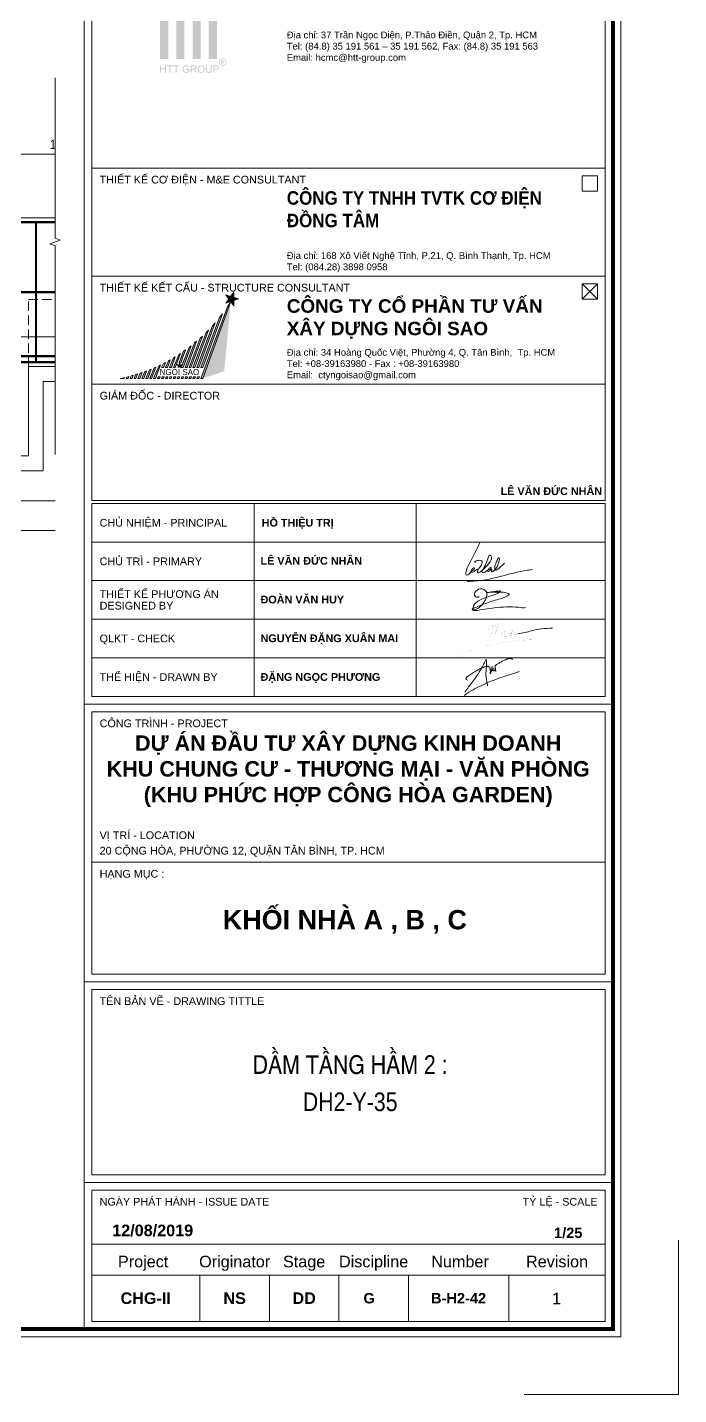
# Model space of a CAD drawing. Header units: millimetres. Extents: x 3014920 to 3563667, y -1638653 to -1356471.
# Drawn here: x 3515688 to 3520062, y -1621074 to -1611887 of the extents above; entities that cross this region are included whole.
import ezdxf
from ezdxf.enums import TextEntityAlignment as Align
from ezdxf.xclip import XClip

# ---------------------------------------------------------------- set-up
doc = ezdxf.new("R2010")
doc.units = ezdxf.units.MM
doc.header["$MEASUREMENT"] = 0
doc.header["$XCLIPFRAME"] = 0
doc.header["$PDMODE"] = 2
doc.linetypes.add('CENTER', pattern=[2, 1.25, -0.25, 0.25, -0.25])
doc.linetypes.add('HIDDEN', pattern=[0.375, 0.25, -0.125])
doc.layers.get('0').update_dxf_attribs({"lineweight": 9})
doc.layers.get('Defpoints').update_dxf_attribs({"color": 10, "lineweight": 0})
for name, color, linetype, lineweight in [('CDAI', 21, 'Continuous', 40), ('CHG_XX_Khung ten$0$TEXT', 7, 'Continuous', 15), ('CHUNHO', 7, 'CENTER', 13), ('CHUTO', 51, 'Continuous', 15), ('CTHEP', 50, 'Continuous', 50), ('DBAO', 90, 'Continuous', 13), ('DGIONG', 130, 'Continuous', 13), ('DMo', 9, 'HIDDEN', 9), ('KTH', 154, 'Continuous', 9), ('Net khuat', 8, 'HIDDEN', 13)]:
    doc.layers.add(name, color=color, linetype=linetype, lineweight=lineweight)
doc.layers.add('CHG_XX_Khung ten$0$A1 BORDER$0$DGIONG', color=7, linetype='Continuous', lineweight=13, true_color=0x29ffff)
doc.layers.add('CHG_XX_Khung ten$0$A1 BORDER$0$STICK', color=7, linetype='Continuous', lineweight=9, true_color=0xe60000)
doc.styles.add('ArialB', font='arialbd.ttf')
doc.styles.add('CHG_XX_Khung ten$0$A1 BORDER$0$ARIAL', font='arial.ttf')
doc.styles.add('CHG_XX_Khung ten$0$A1 BORDER$0$Arial - Bold', font='arialbd.ttf', dxfattribs={"height": 2.5})
doc.styles.add('CHG_XX_Khung ten$0$A1 BORDER$0$Star-AvoBold', font='VAVOB_0.TTF')
doc.styles.add('CHG_XX_Khung ten$0$arial', font='arial.ttf')
doc.styles.add('CHG_XX_Khung ten$0$Arial - Bold', font='arialbd.ttf')
doc.styles.add('CHG_XX_Khung ten$0$title block pccc$0$ARIAL', font='arial.ttf')
doc.styles.add('CHG_XX_Khung ten$0$title block pccc$0$Arial - Bold', font='arialbd.ttf', dxfattribs={"height": 2.5})
doc.styles.add('Star-HelCon', font='VHELVCN_0.TTF')
doc.styles.add('TTP-HelCon', font='VHELVCN_0.TTF')
doc.dimstyles.new('TTP-25', dxfattribs={"dimscale": 25, "dimtxt": 2.5, "dimasz": 1, "dimexe": 1, "dimexo": 1, "dimgap": 0.09, "dimtad": 0, "dimdec": 4, "dimrnd": 1, "dimzin": 9, "dimdsep": 46, "dimtxsty": 'TTP-HelCon', "dimblk": 'ARCHTICK', "dimcen": 0.09, "dimdle": 1.5, "dimclrd": 256, "dimclre": 256, "dimclrt": 7, "dimadec": 0, "dimazin": 0, "dimtfac": 1, "dimtdec": 4, "dimtmove": 0, "dimatfit": 3, "dimldrblk": 'ARCHTICK', "dimfxl": 1, "dimtvp": 1, "dimtolj": 1, "dimtzin": 0, "dimarcsym": 0})

# ---------------------------------------------------------------- blocks, each defined once
blk = doc.blocks.new('_ArchTick')
at = {"color": 0, "linetype": 'ByBlock', "const_width": 0.15}
blk.add_lwpolyline([(-0.5, -0.5), (0.5, 0.5)], dxfattribs=at)
blk = doc.blocks.new('*D1729')
at = {"layer": 'Defpoints', "color": 0, "transparency": 16777216}
for p in [(42425, -2638), (51825, -2651), (42425, -2851)]:
    blk.add_point(p, dxfattribs=at)
at = {"layer": 'KTH', "lineweight": -2, "transparency": 16777216}
for p, q in [((42425, -2663), (42425, -2876)), ((51825, -2676), (51825, -2876)), ((51862.5, -2851), (42387.5, -2851))]:
    blk.add_line(p, q, dxfattribs=at)
at = {"layer": 'KTH', "lineweight": -2, "transparency": 16777216, "xscale": 25, "yscale": 25, "zscale": 25, "rotation": 180}
blk.add_blockref('_ArchTick', (42425, -2851), dxfattribs=at)
at = {"layer": 'KTH', "lineweight": -2, "transparency": 16777216, "xscale": 25, "yscale": 25, "zscale": 25}
blk.add_blockref('_ArchTick', (51825, -2851), dxfattribs=at)
at = {"layer": 'KTH', "color": 7, "transparency": 16777216, "insert": (47125, -2787.2), "char_height": 62.5, "attachment_point": 5, "style": 'TTP-HelCon'}
blk.add_mtext('\\A1;9400', dxfattribs=at)
blk = doc.blocks.new('*D1731')
at = {"layer": 'Defpoints', "color": 0, "transparency": 16777216}
for p in [(56875, -1901), (66875, -1901), (66875, -2101)]:
    blk.add_point(p, dxfattribs=at)
at = {"layer": 'KTH', "lineweight": -2, "transparency": 16777216}
for p, q in [((56875, -1926), (56875, -2126)), ((66875, -1926), (66875, -2126)), ((56837.5, -2101), (66912.5, -2101))]:
    blk.add_line(p, q, dxfattribs=at)
at = {"layer": 'KTH', "lineweight": -2, "transparency": 16777216, "xscale": 25, "yscale": 25, "zscale": 25, "rotation": 180}
blk.add_blockref('_ArchTick', (56875, -2101), dxfattribs=at)
at = {"layer": 'KTH', "lineweight": -2, "transparency": 16777216, "xscale": 25, "yscale": 25, "zscale": 25}
blk.add_blockref('_ArchTick', (66875, -2101), dxfattribs=at)
at = {"layer": 'KTH', "color": 7, "transparency": 16777216, "insert": (61875, -2037.2), "char_height": 62.5, "attachment_point": 5, "style": 'TTP-HelCon'}
blk.add_mtext('\\A1;10000', dxfattribs=at)
blk = doc.blocks.new('*D1741')
at = {"layer": 'Defpoints', "color": 0, "transparency": 16777216}
for p in [(62450, -602.9), (64800, -602.9), (62450, -800)]:
    blk.add_point(p, dxfattribs=at)
at = {"layer": 'KTH', "lineweight": -2, "transparency": 16777216}
for p, q in [((62450, -627.9), (62450, -825)), ((64800, -627.9), (64800, -825)), ((64837.5, -800), (62412.5, -800))]:
    blk.add_line(p, q, dxfattribs=at)
at = {"layer": 'KTH', "lineweight": -2, "transparency": 16777216, "xscale": 25, "yscale": 25, "zscale": 25, "rotation": 180}
blk.add_blockref('_ArchTick', (62450, -800), dxfattribs=at)
at = {"layer": 'KTH', "lineweight": -2, "transparency": 16777216, "xscale": 25, "yscale": 25, "zscale": 25}
blk.add_blockref('_ArchTick', (64800, -800), dxfattribs=at)
at = {"layer": 'KTH', "color": 7, "transparency": 16777216, "insert": (63625, -730.1), "char_height": 62.5, "attachment_point": 5, "style": 'TTP-HelCon'}
blk.add_mtext('\\A1;6Þ14a300-3', dxfattribs=at)
blk = doc.blocks.new('*D1743')
at = {"layer": 'Defpoints', "color": 0, "transparency": 16777216}
for p in [(62450, -1600), (64800, -1600), (64800, -1901)]:
    blk.add_point(p, dxfattribs=at)
at = {"layer": 'KTH', "lineweight": -2, "transparency": 16777216}
for p, q in [((62450, -1625), (62450, -1926)), ((64800, -1625), (64800, -1926)), ((62412.5, -1901), (64837.5, -1901))]:
    blk.add_line(p, q, dxfattribs=at)
at = {"layer": 'KTH', "lineweight": -2, "transparency": 16777216, "xscale": 25, "yscale": 25, "zscale": 25, "rotation": 180}
blk.add_blockref('_ArchTick', (62450, -1901), dxfattribs=at)
at = {"layer": 'KTH', "lineweight": -2, "transparency": 16777216, "xscale": 25, "yscale": 25, "zscale": 25}
blk.add_blockref('_ArchTick', (64800, -1901), dxfattribs=at)
at = {"layer": 'KTH', "color": 7, "transparency": 16777216, "insert": (63625, -1837.2), "char_height": 62.5, "attachment_point": 5, "style": 'TTP-HelCon'}
blk.add_mtext('\\A1;2350', dxfattribs=at)
blk = doc.blocks.new('*D1747')
at = {"layer": 'Defpoints', "color": 0, "transparency": 16777216}
for p in [(48050, -321.3), (48050, -550), (49200, -550)]:
    blk.add_point(p, dxfattribs=at)
at = {"layer": 'KTH', "lineweight": -2, "transparency": 16777216}
for p, q in [((49237.5, -321.3), (48012.5, -321.3)), ((48050, -525), (48050, -296.3)), ((49200, -525), (49200, -296.3))]:
    blk.add_line(p, q, dxfattribs=at)
at = {"layer": 'KTH', "lineweight": -2, "transparency": 16777216, "xscale": 25, "yscale": 25, "zscale": 25, "rotation": 180}
blk.add_blockref('_ArchTick', (48050, -321.3), dxfattribs=at)
at = {"layer": 'KTH', "lineweight": -2, "transparency": 16777216, "xscale": 25, "yscale": 25, "zscale": 25}
blk.add_blockref('_ArchTick', (49200, -321.3), dxfattribs=at)
at = {"layer": 'KTH', "color": 7, "transparency": 16777216, "insert": (48625, -257.5), "char_height": 62.5, "attachment_point": 5, "style": 'TTP-HelCon'}
blk.add_mtext('\\A1;1150', dxfattribs=at)
blk = doc.blocks.new('*D1757')
at = {"layer": 'Defpoints', "color": 0, "transparency": 16777216}
for p in [(47650, -1377.9), (49900, -1352.9), (49900, -1550)]:
    blk.add_point(p, dxfattribs=at)
at = {"layer": 'KTH', "lineweight": -2, "transparency": 16777216}
for p, q in [((49900, -1377.9), (49900, -1575)), ((47650, -1402.9), (47650, -1575)), ((47612.5, -1550), (49937.5, -1550))]:
    blk.add_line(p, q, dxfattribs=at)
at = {"layer": 'KTH', "lineweight": -2, "transparency": 16777216, "xscale": 25, "yscale": 25, "zscale": 25, "rotation": 180}
blk.add_blockref('_ArchTick', (47650, -1550), dxfattribs=at)
at = {"layer": 'KTH', "lineweight": -2, "transparency": 16777216, "xscale": 25, "yscale": 25, "zscale": 25}
blk.add_blockref('_ArchTick', (49900, -1550), dxfattribs=at)
at = {"layer": 'KTH', "color": 7, "transparency": 16777216, "insert": (48775, -1480.1), "char_height": 62.5, "attachment_point": 5, "style": 'TTP-HelCon'}
blk.add_mtext('\\A1;6Þ14a250-3', dxfattribs=at)
blk = doc.blocks.new('*D1758')
at = {"layer": 'Defpoints', "color": 0, "transparency": 16777216}
for p in [(48050, -2350), (49900, -2350), (49900, -2651)]:
    blk.add_point(p, dxfattribs=at)
at = {"layer": 'KTH', "lineweight": -2, "transparency": 16777216}
for p, q in [((48050, -2375), (48050, -2676)), ((49900, -2375), (49900, -2676)), ((48012.5, -2651), (49937.5, -2651))]:
    blk.add_line(p, q, dxfattribs=at)
at = {"layer": 'KTH', "lineweight": -2, "transparency": 16777216, "xscale": 25, "yscale": 25, "zscale": 25, "rotation": 180}
blk.add_blockref('_ArchTick', (48050, -2651), dxfattribs=at)
at = {"layer": 'KTH', "lineweight": -2, "transparency": 16777216, "xscale": 25, "yscale": 25, "zscale": 25}
blk.add_blockref('_ArchTick', (49900, -2651), dxfattribs=at)
at = {"layer": 'KTH', "color": 7, "transparency": 16777216, "insert": (48975, -2587.2), "char_height": 62.5, "attachment_point": 5, "style": 'TTP-HelCon'}
blk.add_mtext('\\A1;1850', dxfattribs=at)
blk = doc.blocks.new('*D1770')
at = {"layer": 'Defpoints', "color": 0, "transparency": 16777216}
for p in [(65500, 428.7), (61750, 200), (65500, 200)]:
    blk.add_point(p, dxfattribs=at)
at = {"layer": 'KTH', "lineweight": -2, "transparency": 16777216}
for p, q in [((61712.5, 428.7), (65537.5, 428.7)), ((61750, 225), (61750, 453.7)), ((65500, 225), (65500, 453.7))]:
    blk.add_line(p, q, dxfattribs=at)
at = {"layer": 'KTH', "lineweight": -2, "transparency": 16777216, "xscale": 25, "yscale": 25, "zscale": 25, "rotation": 180}
blk.add_blockref('_ArchTick', (61750, 428.7), dxfattribs=at)
at = {"layer": 'KTH', "lineweight": -2, "transparency": 16777216, "xscale": 25, "yscale": 25, "zscale": 25}
blk.add_blockref('_ArchTick', (65500, 428.7), dxfattribs=at)
at = {"layer": 'KTH', "color": 7, "transparency": 16777216, "insert": (63625, 492.5), "char_height": 62.5, "attachment_point": 5, "style": 'TTP-HelCon'}
blk.add_mtext('\\A1;3750', dxfattribs=at)
blk = doc.blocks.new('CHG_XX_Khung ten$0$A1 BORDER$0$HTT-Logo')
at = {"true_color": 0x134fb3}
h = blk.add_hatch(color=154, dxfattribs=at)
h.paths.add_polyline_path([(3, 29.1), (0, 29.1), (0, 23.1), (3, 23.1)])
h.paths.add_polyline_path([(3, 20.1), (0, 20.1), (0, 5.1), (3, 5.1)])
h.paths.add_polyline_path([(9, 26.1), (6, 26.1), (6, 5.1), (9, 5.1)])
h.paths.add_polyline_path([(15, 26.1), (12, 26.1), (12, 5.1), (15, 5.1)])
h.paths.add_polyline_path([(21, 26.1), (18, 26.1), (18, 5.1), (21, 5.1)])
h.paths.add_polyline_path([(2.12, 2.7), (1.76, 2.7), (1.76, 1.59), (0.36, 1.59), (0.36, 2.7), (0, 2.7), (0, 0), (0.36, 0), (0.36, 1.27), (1.76, 1.27), (1.76, 0), (2.12, 0)])
h.paths.add_polyline_path([(4.65, 2.7), (2.51, 2.7), (2.51, 2.38), (3.4, 2.38), (3.4, 0), (3.76, 0), (3.76, 2.38), (4.65, 2.38)])
h.paths.add_polyline_path([(6.95, 2.7), (4.81, 2.7), (4.81, 2.38), (5.7, 2.38), (5.7, 0), (6.06, 0), (6.06, 2.38), (6.95, 2.38)])
h.paths.add_polyline_path([(8.64, 1.36), (8.64, 1.41), (8.66, 1.58), (8.69, 1.75), (8.75, 1.9), (8.81, 2.03), (8.92, 2.17), (9.05, 2.28), (9.2, 2.37), (9.29, 2.39), (9.45, 2.43), (9.65, 2.44), (9.84, 2.42), (10, 2.37), (10.14, 2.29), (10.26, 2.18), (10.34, 2.03), (10.41, 1.86), (10.73, 1.95), (10.68, 2.11), (10.61, 2.26), (10.53, 2.39), (10.45, 2.47), (10.31, 2.57), (10.16, 2.65), (10.13, 2.66), (9.97, 2.71), (9.8, 2.74), (9.63, 2.75), (9.55, 2.74), (9.38, 2.73), (9.21, 2.7), (9.06, 2.65), (8.91, 2.58), (8.88, 2.56), (8.75, 2.47), (8.63, 2.36), (8.53, 2.23), (8.44, 2.07), (8.41, 1.99), (8.35, 1.84), (8.31, 1.68), (8.28, 1.51), (8.27, 1.34), (8.28, 1.26), (8.29, 1.09), (8.32, 0.92), (8.38, 0.77), (8.44, 0.62), (8.46, 0.58), (8.55, 0.44), (8.66, 0.32), (8.79, 0.21), (8.93, 0.12), (9, 0.09), (9.15, 0.03), (9.31, -0.01), (9.48, -0.04), (9.65, -0.05), (9.73, -0.04), (9.9, -0.03), (10.07, 0.01), (10.23, 0.06), (10.34, 0.11), (10.48, 0.18), (10.63, 0.27), (10.77, 0.38), (10.77, 1.38), (9.63, 1.38), (9.63, 1.06), (10.42, 1.06), (10.42, 0.56), (10.39, 0.53), (10.26, 0.45), (10.09, 0.37), (9.96, 0.32), (9.8, 0.29), (9.63, 0.28), (9.62, 0.28), (9.45, 0.29), (9.28, 0.33), (9.12, 0.4), (8.97, 0.49), (8.86, 0.61), (8.77, 0.75), (8.73, 0.85), (8.68, 1), (8.65, 1.17)])
h.paths.add_polyline_path([(13.16, 1.39), (13.28, 1.48), (13.3, 1.51), (13.39, 1.64), (13.44, 1.79), (13.46, 1.96), (13.46, 2.06), (13.42, 2.22), (13.35, 2.37), (13.31, 2.43), (13.19, 2.55), (13.05, 2.63), (13.01, 2.64), (12.87, 2.67), (12.7, 2.69), (12.5, 2.7), (11.3, 2.7), (11.3, 0), (11.66, 0), (11.66, 1.2), (12.07, 1.2), (12.11, 1.2), (12.28, 1.19), (12.44, 1.11), (12.49, 1.07), (12.62, 0.93), (12.67, 0.86), (12.77, 0.73), (12.88, 0.56), (13.23, 0), (13.68, 0), (13.21, 0.73), (13.13, 0.85), (13.03, 0.98), (12.92, 1.09), (12.86, 1.14), (12.7, 1.23), (12.86, 1.26), (13.03, 1.31)])
h.paths.add_polyline_path([(11.66, 1.51), (11.66, 2.4), (12.51, 2.4), (12.67, 2.39), (12.83, 2.35), (12.97, 2.27), (13.06, 2.13), (13.09, 1.96), (13.08, 1.87), (13.02, 1.72), (12.96, 1.64), (12.8, 1.55), (12.62, 1.52), (12.43, 1.51)], flags=16)
h.paths.add_polyline_path([(16.49, 1.43), (16.48, 1.6), (16.44, 1.77), (16.4, 1.92), (16.34, 2.07), (16.33, 2.09), (16.24, 2.23), (16.14, 2.36), (16.02, 2.47), (15.88, 2.57), (15.85, 2.59), (15.7, 2.66), (15.54, 2.71), (15.38, 2.74), (15.2, 2.75), (15.15, 2.75), (14.98, 2.73), (14.82, 2.7), (14.66, 2.64), (14.52, 2.57), (14.39, 2.48), (14.27, 2.37), (14.18, 2.26), (14.1, 2.14), (14.03, 2), (13.98, 1.84), (13.94, 1.68), (13.92, 1.5), (13.91, 1.31), (13.91, 1.29), (13.92, 1.12), (13.95, 0.96), (14, 0.8), (14.07, 0.64), (14.07, 0.62), (14.16, 0.48), (14.26, 0.35), (14.38, 0.23), (14.52, 0.14), (14.56, 0.12), (14.71, 0.04), (14.86, -0.01), (15.03, -0.04), (15.2, -0.05), (15.21, -0.05), (15.38, -0.03), (15.55, 0), (15.7, 0.05), (15.86, 0.12), (15.87, 0.13), (16.01, 0.22), (16.13, 0.33), (16.24, 0.46), (16.33, 0.61), (16.36, 0.69), (16.42, 0.84), (16.46, 1), (16.48, 1.17), (16.49, 1.35)])
h.paths.add_polyline_path([(14.28, 1.45), (14.3, 1.64), (14.34, 1.81), (14.4, 1.95), (14.47, 2.08), (14.57, 2.2), (14.73, 2.32), (14.88, 2.38), (15.04, 2.43), (15.21, 2.44), (15.38, 2.42), (15.54, 2.38), (15.69, 2.31), (15.82, 2.2), (15.93, 2.07), (16.01, 1.93), (16.04, 1.85), (16.09, 1.7), (16.12, 1.53), (16.12, 1.32), (16.11, 1.12), (16.08, 0.95), (16.03, 0.79), (15.96, 0.66), (15.86, 0.54), (15.8, 0.48), (15.67, 0.38), (15.53, 0.32), (15.37, 0.27), (15.2, 0.26), (15.12, 0.26), (14.95, 0.29), (14.8, 0.35), (14.67, 0.43), (14.54, 0.54), (14.45, 0.66), (14.37, 0.8), (14.32, 0.95), (14.29, 1.12), (14.28, 1.31)], flags=16)
h.paths.add_polyline_path([(17.31, 2.7), (16.96, 2.7), (16.96, 1.12), (16.96, 0.93), (16.98, 0.75), (17.02, 0.6), (17.06, 0.46), (17.07, 0.44), (17.15, 0.3), (17.27, 0.18), (17.4, 0.08), (17.51, 0.03), (17.67, -0.01), (17.84, -0.04), (18.02, -0.05), (18.2, -0.04), (18.37, -0.01), (18.52, 0.04), (18.66, 0.1), (18.68, 0.12), (18.81, 0.22), (18.91, 0.35), (18.99, 0.49), (19.02, 0.61), (19.06, 0.76), (19.07, 0.94), (19.08, 1.14), (19.08, 2.7), (18.72, 2.7), (18.72, 1.14), (18.72, 1.06), (18.71, 0.86), (18.68, 0.69), (18.62, 0.55), (18.55, 0.45), (18.49, 0.4), (18.36, 0.33), (18.19, 0.29), (17.99, 0.28), (17.92, 0.28), (17.75, 0.31), (17.6, 0.37), (17.46, 0.48), (17.38, 0.63), (17.34, 0.77), (17.32, 0.94), (17.31, 1.14)])
h.paths.add_polyline_path([(21.42, 1.25), (21.52, 1.34), (21.6, 1.45), (21.67, 1.59), (21.72, 1.75), (21.73, 1.92), (21.73, 1.97), (21.71, 2.13), (21.65, 2.29), (21.56, 2.44), (21.44, 2.55), (21.42, 2.56), (21.27, 2.63), (21.1, 2.67), (21.05, 2.68), (20.89, 2.7), (20.69, 2.7), (19.67, 2.7), (19.67, 0), (20.03, 0), (20.03, 1.1), (20.72, 1.1), (20.76, 1.1), (20.96, 1.11), (21.14, 1.14), (21.29, 1.19)])
h.paths.add_polyline_path([(20.03, 1.42), (20.03, 2.38), (20.72, 2.38), (20.93, 2.37), (21.06, 2.36), (21.16, 2.31), (21.28, 2.2), (21.34, 2.08), (21.37, 1.91), (21.36, 1.82), (21.31, 1.67), (21.22, 1.54), (21.09, 1.47), (20.93, 1.43), (20.73, 1.42)], flags=16)
h.paths.add_polyline_path([(23.87, 2.76), (24.01, 2.85), (24.13, 2.96), (24.24, 3.09), (24.33, 3.24), (24.35, 3.28), (24.42, 3.44), (24.47, 3.6), (24.5, 3.76), (24.51, 3.93), (24.51, 3.98), (24.49, 4.15), (24.46, 4.31), (24.4, 4.47), (24.33, 4.62), (24.29, 4.69), (24.19, 4.82), (24.08, 4.94), (23.95, 5.05), (23.81, 5.14), (23.77, 5.16), (23.61, 5.23), (23.45, 5.28), (23.29, 5.31), (23.12, 5.32), (23.08, 5.31), (22.92, 5.3), (22.76, 5.27), (22.6, 5.21), (22.44, 5.14), (22.38, 5.1), (22.24, 5.01), (22.12, 4.89), (22.01, 4.77), (21.92, 4.62), (21.89, 4.57), (21.82, 4.41), (21.77, 4.25), (21.74, 4.09), (21.73, 3.93), (21.73, 3.87), (21.75, 3.71), (21.79, 3.55), (21.84, 3.39), (21.92, 3.24), (21.95, 3.18), (22.05, 3.04), (22.16, 2.92), (22.29, 2.81), (22.43, 2.72), (22.48, 2.7), (22.64, 2.63), (22.79, 2.58), (22.96, 2.55), (23.12, 2.54), (23.18, 2.54), (23.34, 2.55), (23.5, 2.59), (23.66, 2.65), (23.82, 2.72)])
h.paths.add_polyline_path([(22.55, 2.92), (22.45, 2.98), (22.32, 3.09), (22.21, 3.21), (22.12, 3.35), (22.07, 3.44), (22.01, 3.6), (21.98, 3.76), (21.96, 3.93), (21.97, 4.03), (22, 4.19), (22.05, 4.35), (22.12, 4.51), (22.18, 4.61), (22.29, 4.73), (22.41, 4.85), (22.56, 4.94), (22.64, 4.98), (22.8, 5.04), (22.96, 5.07), (23.12, 5.09), (23.21, 5.08), (23.37, 5.06), (23.53, 5.01), (23.69, 4.94), (23.79, 4.88), (23.92, 4.77), (24.03, 4.65), (24.13, 4.51), (24.17, 4.41), (24.23, 4.25), (24.27, 4.09), (24.28, 3.93), (24.28, 3.83), (24.25, 3.67), (24.2, 3.51), (24.13, 3.35), (24.07, 3.25), (23.96, 3.13), (23.84, 3.01), (23.7, 2.92), (23.61, 2.87), (23.45, 2.81), (23.29, 2.78), (23.12, 2.77), (23.02, 2.77), (22.86, 2.8), (22.7, 2.85)], flags=16)
h.paths.add_polyline_path([(22.51, 3.16), (22.51, 4.65), (23.03, 4.65), (23.23, 4.64), (23.4, 4.62), (23.55, 4.52), (23.6, 4.47), (23.66, 4.31), (23.67, 4.25), (23.64, 4.09), (23.55, 3.96), (23.42, 3.87), (23.24, 3.82), (23.37, 3.75), (23.46, 3.64), (23.57, 3.47), (23.77, 3.16), (23.47, 3.16), (23.34, 3.39), (23.23, 3.58), (23.14, 3.7), (23.09, 3.74), (22.94, 3.79), (22.9, 3.79), (22.76, 3.79), (22.76, 3.16)], flags=0)
h.paths.add_polyline_path([(22.76, 4), (22.76, 4.45), (23.03, 4.45), (23.13, 4.45), (23.27, 4.42), (23.37, 4.35), (23.41, 4.21), (23.33, 4.06), (23.24, 4.02), (23.05, 4)], flags=0)
blk = doc.blocks.new('CHG_XX_Khung ten')
at = {"layer": 'CHG_XX_Khung ten$0$A1 BORDER$0$DGIONG'}
h = blk.add_hatch(color=256, dxfattribs=at)
h.paths.add_polyline_path([(724.94, 283.19), (724.15, 281.97), (717.19, 263.38), (717.7, 263.38)])
h.paths.add_polyline_path([(722.81, 280.17), (722.1, 279.22), (717.21, 266.21), (717.72, 266.21)], flags=17)
h.paths.add_polyline_path([(720.93, 277.8), (720.27, 277.04), (716.19, 266.22), (716.7, 266.22)])
h.paths.add_polyline_path([(719.23, 275.93), (718.6, 275.29), (715.18, 266.22), (715.69, 266.22)])
h.paths.add_polyline_path([(717.65, 274.38), (717.03, 273.81), (714.16, 266.22), (714.67, 266.22)])
h.paths.add_polyline_path([(716.14, 273.03), (715.61, 272.59), (713.15, 266.22), (713.66, 266.22)])
h.paths.add_polyline_path([(714.69, 271.86), (714.17, 271.45), (712.13, 266.23), (712.64, 266.23)])
h.paths.add_polyline_path([(713.29, 270.81), (712.76, 270.43), (711.57, 267.46), (712.07, 267.47)])
h.paths.add_polyline_path([(710.1, 266.23), (710.61, 266.24), (711.93, 269.87), (711.48, 269.56)])
h.paths.add_polyline_path([(710.61, 269.02), (710.13, 268.73), (709.08, 266.24), (709.59, 266.24)])
h.paths.add_polyline_path([(709.31, 268.26), (708.82, 267.97), (708.07, 266.24), (708.58, 266.24)])
h.paths.add_polyline_path([(708.04, 267.56), (707.54, 267.3), (707.05, 266.25), (707.56, 266.25)])
h.paths.add_polyline_path([(716.84, 263.8), (716.33, 263.8), (716.18, 263.38), (716.69, 263.38)])
h.paths.add_polyline_path([(715.67, 263.39), (715.82, 263.8), (715.32, 263.8), (715.16, 263.39)])
h.paths.add_polyline_path([(714.15, 263.39), (714.65, 263.39), (714.8, 263.8), (714.3, 263.8)])
h.paths.add_polyline_path([(713.13, 263.39), (713.64, 263.4), (713.79, 263.81), (713.28, 263.81)])
h.paths.add_polyline_path([(712.77, 263.81), (712.27, 263.81), (712.11, 263.39), (712.62, 263.4)])
h.paths.add_polyline_path([(711.25, 263.81), (711.1, 263.4), (711.61, 263.4), (711.76, 263.81)])
h.paths.add_polyline_path([(710.59, 263.4), (710.74, 263.82), (710.24, 263.82), (710.08, 263.4)])
h.paths.add_polyline_path([(709.73, 263.82), (709.22, 263.82), (709.07, 263.41), (709.57, 263.41)])
h.paths.add_polyline_path([(708.71, 263.82), (708.21, 263.82), (708.05, 263.41), (708.56, 263.41)])
h.paths.add_polyline_path([(707.54, 263.41), (707.69, 263.83), (707.19, 263.83), (707.03, 263.41)])
h.paths.add_polyline_path([(706.68, 263.83), (706.17, 263.83), (706.02, 263.42), (706.53, 263.42)])
h.paths.add_polyline_path([(705, 263.42), (705.51, 263.42), (706.79, 266.93), (706.4, 266.74)])
h.paths.add_polyline_path([(703.97, 263.37), (704.48, 263.37), (705.57, 266.36), (705.14, 266.17)])
h.paths.add_polyline_path([(704.36, 265.84), (703.91, 265.65), (702.96, 263.38), (703.46, 263.38)])
h.paths.add_polyline_path([(703.17, 265.37), (702.69, 265.19), (701.94, 263.38), (702.45, 263.38)])
h.paths.add_polyline_path([(702, 264.94), (701.5, 264.77), (700.92, 263.38), (701.43, 263.38)])
h.paths.add_polyline_path([(700.84, 264.56), (700.33, 264.4), (699.91, 263.39), (700.42, 263.39)])
h.paths.add_polyline_path([(699.7, 264.21), (699.18, 264.06), (698.89, 263.39), (699.4, 263.39)])
h.paths.add_polyline_path([(698.57, 263.9), (698.04, 263.77), (697.87, 263.38), (698.38, 263.39)])
h.paths.add_polyline_path([(697.37, 263.39), (697.45, 263.63), (696.91, 263.51), (696.35, 263.38)])
blk.add_hatch(color=256, dxfattribs=at).paths.add_polyline_path([(724.92, 283.21), (717.68, 263.38), (723.28, 265.27)])
at = {"layer": 'CHG_XX_Khung ten$0$A1 BORDER$0$STICK'}
for points in [[(723.71, 282.88), (725.74, 285.75), (725.8, 282.26), (723.67, 285.06), (727.02, 284.03)], [(725.76, 284.41), (724.96, 284.66), (724.49, 283.98), (724.99, 283.32), (725.77, 283.6)], [(711.25, 266.22), (711.64, 267.39), (712.01, 266.22), (711.02, 266.95), (712.24, 266.93)], [(711.87, 266.67), (711.78, 266.94), (711.49, 266.94), (711.4, 266.67), (711.63, 266.5)]]:
    blk.add_hatch(color=256, dxfattribs=at).paths.add_polyline_path(points)
for p, q in [((687, 577), (687, 17)), ((816, 283.93), (820, 287.93)), ((820, 283.93), (816, 287.93)), ((687, 179), (824, 179)), ((687, 107), (824, 107)), ((687, 55), (824, 55))]:
    blk.add_line(p, q)
at = {"color": 9, "linetype": 'Continuous'}
for p, q in [((731, 231), (731, 181)), ((773, 231), (773, 181))]:
    blk.add_line(p, q, dxfattribs=at)
at = {"linetype": 'Continuous'}
for p, q in [((689, 39), (822, 39)), ((716.98, 31), (716.98, 19)), ((734.98, 31), (734.98, 19)), ((752.98, 31), (752.98, 19)), ((770.98, 31), (770.98, 19)), ((797, 31), (797, 19))]:
    blk.add_line(p, q, dxfattribs=at)
for points in [[(15, 579), (826, 579), (826, 15), (15, 15)], [(816, 311.93), (820, 311.93), (820, 315.93), (816, 315.93)], [(816, 283.93), (820, 283.93), (820, 287.93), (816, 287.93)]]:
    blk.add_lwpolyline(points, close=True)
at = {"color": 4, "linetype": 'Continuous', "const_width": 1}
blk.add_lwpolyline([(17, 577), (824, 577), (824, 17), (17, 17)], close=True, dxfattribs=at)
at = {"linetype": 'Continuous'}
for points in [[(689, 368.62), (822, 368.62), (822, 317.93), (689, 317.93)], [(689, 317.93), (822, 317.93), (822, 289.93), (689, 289.93)], [(689, 289.93), (822, 289.93), (822, 261.93), (689, 261.93)], [(689, 177), (822, 177), (822, 138), (689, 138)], [(689, 109), (822, 109), (822, 138), (689, 138)], [(689, 105), (822, 105), (822, 57), (689, 57)], [(689, 53), (822, 53), (822, 31), (689, 31)], [(822, 19), (689, 19), (689, 31), (822, 31)]]:
    blk.add_lwpolyline(points, close=True, dxfattribs=at)
at = {"color": 9, "linetype": 'Continuous'}
for points in [[(689, 261.93), (822, 261.93), (822, 231.73), (689, 231.73)], [(822, 221), (689, 221), (689, 231), (822, 231)], [(822, 211), (689, 211), (689, 221), (822, 221)], [(822, 201), (689, 201), (689, 211), (822, 211)], [(822, 191), (689, 191), (689, 201), (822, 201)], [(822, 181), (689, 181), (689, 191), (822, 191)]]:
    blk.add_lwpolyline(points, close=True, dxfattribs=at)
blk.add_lwpolyline([(822, 211), (689, 211), (822, 211)], dxfattribs=at)
at = {"color": 1}
for points in [[(785.63, 182.08), (787.56, 184.76), (789.61, 187.7), (790.35, 188.98), (790.79, 189.92), (791.06, 190.59), (791.21, 189.09), (791.18, 188.31), (791.14, 187.75), (791.09, 186.47), (791.21, 185.58), (791.42, 184.31), (791.51, 183.99), (791.51, 183.74)], [(786.29, 185.19), (785.86, 185.61), (786.06, 185.86), (787.11, 186.7), (788.17, 187.35), (789.1, 187.9), (790.12, 188.41), (790.69, 188.61), (791.04, 188.74), (791.47, 188.79), (791.73, 188.72), (791.92, 188.61), (792.08, 188.33), (792.16, 188.06), (792.21, 187.84), (792.21, 187.27), (792.2, 187.05), (792.23, 186.85), (792.39, 187.1), (792.48, 187.84), (792.46, 188.12), (792.44, 188.61), (792.46, 188.03), (792.53, 187.67), (792.73, 187.74), (792.86, 187.87), (792.9, 188.09), (792.9, 188.28), (792.87, 188.7), (792.91, 188.19), (792.93, 187.79), (792.94, 187.69), (793.11, 187.61), (793.31, 187.73), (793.45, 187.93), (793.48, 188.22), (793.48, 188.64), (793.48, 189.05), (793.48, 188.49), (793.56, 187.84), (793.63, 187.45), (793.48, 188.6), (793.51, 188.92), (794.2, 189.45), (794.72, 189.76), (795.44, 190.17), (796.2, 190.5), (796.65, 190.69), (797.26, 190.79), (797.77, 190.74), (797.95, 190.55)], [(785.43, 181.21), (786.17, 181.73), (788.31, 183), (790.34, 184), (791.77, 184.64), (795.08, 185.91), (796.87, 186.5), (799.7, 187.42)]]:
    blk.add_spline(points, degree=3, dxfattribs=at)
at = {"layer": 'CHG_XX_Khung ten$0$A1 BORDER$0$DGIONG'}
for points in [[(724.94, 283.19), (717.7, 263.38), (717.19, 263.38), (724.15, 281.97), (724.94, 283.19)], [(722.81, 280.17), (717.72, 266.21), (717.21, 266.21), (722.1, 279.22), (722.81, 280.17)], [(720.93, 277.8), (716.7, 266.22), (716.19, 266.22), (720.27, 277.04), (720.93, 277.8)], [(716.14, 273.03), (713.66, 266.22), (713.15, 266.22), (715.61, 272.59), (716.14, 273.03)], [(717.65, 274.38), (714.67, 266.22), (714.16, 266.22), (717.03, 273.81), (717.65, 274.38)], [(719.23, 275.93), (715.69, 266.22), (715.18, 266.22), (718.6, 275.29), (719.23, 275.93)], [(711.93, 269.87), (710.61, 266.24), (710.1, 266.23), (711.48, 269.56), (711.93, 269.87)], [(713.29, 270.81), (712.07, 267.47), (711.57, 267.46), (712.76, 270.43), (713.29, 270.81)], [(714.69, 271.86), (712.64, 266.23), (712.13, 266.23), (714.17, 271.45), (714.69, 271.86)], [(704.36, 265.84), (703.46, 263.38), (702.96, 263.38), (703.91, 265.65), (704.36, 265.84)], [(705.57, 266.36), (704.48, 263.37), (703.97, 263.37), (705.14, 266.17), (705.57, 266.36)], [(706.79, 266.93), (705.51, 263.42), (705, 263.42), (706.4, 266.74), (706.79, 266.93)], [(708.04, 267.56), (707.56, 266.25), (707.05, 266.25), (707.54, 267.3), (708.04, 267.56)], [(709.31, 268.26), (708.58, 266.24), (708.07, 266.24), (708.82, 267.97), (709.31, 268.26)], [(710.61, 269.02), (709.59, 266.24), (709.08, 266.24), (710.13, 268.73), (710.61, 269.02)], [(697.45, 263.63), (697.37, 263.39), (696.35, 263.38), (696.91, 263.51), (697.45, 263.63)], [(698.57, 263.9), (698.38, 263.39), (697.87, 263.38), (698.04, 263.77), (698.57, 263.9)], [(699.7, 264.21), (699.4, 263.39), (698.89, 263.39), (699.18, 264.06), (699.7, 264.21)], [(700.84, 264.56), (700.42, 263.39), (699.91, 263.39), (700.33, 264.4), (700.84, 264.56)], [(702, 264.94), (701.43, 263.38), (700.92, 263.38), (701.5, 264.77), (702, 264.94)], [(703.17, 265.37), (702.45, 263.38), (701.94, 263.38), (702.69, 265.19), (703.17, 265.37)]]:
    blk.add_lwpolyline(points, dxfattribs=at)
for points in [[(706.53, 263.42), (706.68, 263.83), (706.17, 263.83), (706.02, 263.42)], [(707.54, 263.41), (707.69, 263.83), (707.19, 263.83), (707.03, 263.41)], [(708.56, 263.41), (708.71, 263.82), (708.21, 263.82), (708.05, 263.41)], [(709.57, 263.41), (709.73, 263.82), (709.22, 263.82), (709.07, 263.41)], [(710.59, 263.4), (710.74, 263.82), (710.24, 263.82), (710.08, 263.4)], [(711.61, 263.4), (711.76, 263.81), (711.25, 263.81), (711.1, 263.4)], [(712.62, 263.4), (712.77, 263.81), (712.27, 263.81), (712.11, 263.39)], [(713.64, 263.4), (713.79, 263.81), (713.28, 263.81), (713.13, 263.39)], [(714.65, 263.39), (714.8, 263.8), (714.3, 263.8), (714.15, 263.39)], [(715.67, 263.39), (715.82, 263.8), (715.32, 263.8), (715.16, 263.39)], [(716.69, 263.38), (716.84, 263.8), (716.33, 263.8), (716.18, 263.38)]]:
    blk.add_lwpolyline(points, close=True, dxfattribs=at)
at = {"layer": 'CHG_XX_Khung ten$0$A1 BORDER$0$STICK'}
for p, q in [((723.67, 285.06), (727.02, 284.03)), ((725.8, 282.26), (723.67, 285.06)), ((723.71, 282.88), (725.74, 285.75)), ((727.02, 284.03), (723.71, 282.88)), ((725.74, 285.75), (725.8, 282.26)), ((711.02, 266.95), (712.24, 266.93)), ((712.01, 266.22), (711.02, 266.95)), ((712.24, 266.93), (711.25, 266.22)), ((711.64, 267.39), (712.01, 266.22))]:
    blk.add_line(p, q, dxfattribs=at)
at = {"layer": 'CHG_XX_Khung ten$0$TEXT', "color": 1}
blk.add_lwpolyline([(801.29, 204.04, -0.124137), (800.16, 204.02, 0.028888), (797.25, 204.19, 0.026156), (793.98, 204.04, 0.007061), (788.86, 203.28, -0.091769), (787.85, 203.27, -0.25841), (787.51, 203.62, -0.039719), (788.28, 204, -0.004242), (791.23, 205.18, -0.019244), (794.8, 206.31, 0.094204), (797.02, 207.28, 0.504882), (796.98, 207.63, 0.07616), (796.3, 207.87, 0.041135), (794.97, 208.03, 0.034641), (791.34, 207.9, 0.01407), (792.8, 208.12, 0.003668), (794.71, 208.36, -0.800617), (794.79, 208.18, -0.093248), (793.21, 207.32, 0.020479), (791.05, 206.59, 0.096842), (788.38, 205.18, 0.259163), (787.77, 203.63, 0.564182), (788.17, 203.39, 0.087383), (789.69, 204.36, 0.156422), (791.35, 207.23, 0.228987), (790.91, 208.45, 0.272068), (789.19, 208.76, 0.293527), (788.08, 207.43, 0.171419), (788.25, 206.94, 0.281707), (788.69, 206.7, 0.217513), (789.34, 206.92)], format="xyb", dxfattribs=at)
at = {"layer": 'CHG_XX_Khung ten$0$TEXT', "color": 1, "const_width": 0.0121}
for points in [[(791.6, 198.34, 0.143835), (794.1, 199.89, -0.075685), (793.5, 197.02, -0.172299), (794.95, 199.92, -0.299798), (795.6, 198.96, -0.170508), (795.36, 197.75, 0.168316), (795.11, 197.03)], [(791.95, 196.04, -0.054469), (792.33, 197.1, 0.103257), (792.78, 199.38)], [(806.31, 195.73, -0.026807), (805.12, 195.66, 0.027369), (800.25, 195.52, 0.022423), (795.26, 194.89, 0.038275), (791.04, 194.04, 0.053272), (785.95, 192.37, 0.118692), (783.44, 190.96)], [(797.47, 197.92, 0.401177), (797.3, 198.32, 0.483935), (795.9, 197.43, 0.196997), (796.02, 196.61, 0.296639), (796.38, 196.53, 0.183057), (797.12, 197.39)], [(797.48, 198.09, 0.142769), (797.07, 197.1, 0.220826), (797.29, 196.56, 0.106687), (798.07, 198.16, 0.181562), (797.64, 197.4, -0.039872), (797.25, 196.09, -0.060225), (798.09, 197.69, 0.017174), (797.52, 196.45, -0.149286), (799.3, 197.16)]]:
    blk.add_lwpolyline(points, format="xyb", dxfattribs=at)
at = {"layer": 'CHG_XX_Khung ten$0$TEXT', "color": 1}
for centre, radius, start, end in [((808.51, 174.85), 23.83, 90.5448, 103.6788), ((793.37, 230.45), 33.81, 280.1185, 286.3373)]:
    blk.add_arc(centre, radius, start, end, dxfattribs=at)
for points in [[(789.62, 220.97), (786.72, 215.31), (785.87, 213.03), (785.94, 212.46), (786.42, 212.53), (787.18, 213.24), (787.77, 213.73), (788.12, 214.16), (788.07, 214.29), (787.94, 214.27), (787.28, 213.56), (787.2, 213.33), (787.26, 213.21), (787.44, 213.16), (787.7, 213.23), (788.87, 214.02)], [(788.4, 215.73), (788.18, 215.82), (788.21, 216), (788.32, 216.07), (788.7, 216.16), (789.23, 216.24), (789.76, 216.24), (790.01, 216.08), (790.1, 215.79), (790.05, 215.41), (788.96, 213.65), (788.88, 213.4), (788.88, 213.13), (789, 213.02), (789.17, 213.01), (789.51, 213.17), (790.77, 214.27), (791.67, 215.27), (792.3, 216.07), (792.5, 216.66), (792.49, 217.11), (792.33, 217.45), (792.13, 217.58), (791.94, 217.52), (791.73, 217.16), (790.12, 213.5), (790.04, 213.21), (790.14, 213.12), (791.53, 213.7), (792.32, 214.06), (792.42, 214.24), (792.36, 214.39), (792.17, 214.35), (791.86, 214.12), (791.68, 213.82), (791.57, 213.47), (791.67, 213.35), (791.96, 213.42), (792.51, 213.89), (792.61, 213.78), (792.55, 213.52), (792.61, 213.3), (792.77, 213.25), (793.05, 213.46), (794.1, 214.86), (794.42, 215.85), (794.57, 216.45), (794.53, 216.83), (794.42, 216.89), (794.27, 216.8), (794.14, 216.57), (793.62, 215.47), (793.41, 214.74), (793.36, 214.18), (793.41, 213.82), (793.56, 213.67), (793.77, 213.71), (794.19, 213.99), (795.35, 214.98), (795.89, 215.51)], [(786.22, 211.12), (786.28, 210.87), (786.71, 210.78), (801.78, 213.69), (803.18, 213.88)]]:
    blk.add_spline(points, degree=3, dxfattribs=at)
at = {"layer": 'Defpoints', "color": 1, "ltscale": 2}
blk.add_lwpolyline([(800.94, 0), (841, 0), (841, 40)], dxfattribs=at)
at = {"xscale": 0.7, "yscale": 0.7, "zscale": 0.7}
blk.add_blockref('CHG_XX_Khung ten$0$A1 BORDER$0$HTT-Logo', (706.68, 342.64), dxfattribs=at)
for s, height, style, p in [('THIẾT KẾ CƠ ĐIỆN - M&E CONSULTANT', 2, 'CHG_XX_Khung ten$0$A1 BORDER$0$ARIAL', (691, 314.93)), ('THIẾT KẾ KẾT CẤU - STRUCTURE CONSULTANT', 2, 'CHG_XX_Khung ten$0$A1 BORDER$0$ARIAL', (691, 286.93)), ('GIÁM ĐỐC - DIRECTOR', 2, 'CHG_XX_Khung ten$0$title block pccc$0$ARIAL', (691, 258.93)), ('CHỦ NHIỆM - PRINCIPAL', 2, 'CHG_XX_Khung ten$0$title block pccc$0$ARIAL', (691, 226)), ('HỒ THIỆU TRỊ', 2, 'CHG_XX_Khung ten$0$title block pccc$0$Arial - Bold', (733, 226)), ('CHỦ TRÌ - PRIMARY', 2, 'CHG_XX_Khung ten$0$title block pccc$0$ARIAL', (691, 216)), ('LÊ VĂN ĐỨC NHÂN', 2.0073, 'CHG_XX_Khung ten$0$Arial - Bold', (732.68, 216.13)), ('THIẾT KẾ PHƯƠNG ÁN', 2, 'CHG_XX_Khung ten$0$title block pccc$0$ARIAL', (691, 207.5)), ('ĐOÀN VĂN HUY', 2.0073, 'CHG_XX_Khung ten$0$Arial - Bold', (732.68, 206.09)), ('DESIGNED BY', 2, 'CHG_XX_Khung ten$0$title block pccc$0$ARIAL', (691, 204.5)), ('QLKT - CHECK', 2, 'CHG_XX_Khung ten$0$title block pccc$0$ARIAL', (691, 196)), ('NGUYỄN ĐẶNG XUÂN MAI', 2.0073, 'CHG_XX_Khung ten$0$Arial - Bold', (732.68, 196.05)), ('THỂ HIỆN - DRAWN BY', 2, 'CHG_XX_Khung ten$0$title block pccc$0$ARIAL', (691, 186)), ('ĐẶNG NGỌC PHƯƠNG', 2.0073, 'CHG_XX_Khung ten$0$Arial - Bold', (732.68, 186.02)), ('CÔNG TRÌNH - PROJECT', 2, 'CHG_XX_Khung ten$0$A1 BORDER$0$ARIAL', (691, 174)), ('VỊ TRÍ - LOCATION', 2, 'CHG_XX_Khung ten$0$A1 BORDER$0$ARIAL', (691, 145)), ('20 CỘNG HÒA, PHƯỜNG 12, QUẬN TÂN BÌNH, TP. HCM', 2, 'CHG_XX_Khung ten$0$A1 BORDER$0$ARIAL', (691, 141)), ('HẠNG MỤC :', 2, 'CHG_XX_Khung ten$0$A1 BORDER$0$ARIAL', (691, 135)), ('TÊN BẢN VẼ - DRAWING TITTLE', 2, 'CHG_XX_Khung ten$0$A1 BORDER$0$ARIAL', (691, 102)), ('NGÀY PHÁT HÀNH - ISSUE DATE', 2, 'CHG_XX_Khung ten$0$A1 BORDER$0$ARIAL', (691, 50))]:
    blk.add_text(s, height=height, dxfattribs=dict(style=style)).set_placement(p, align=Align.MIDDLE_LEFT)
for s, height, style, p in [('LÊ VĂN ĐỨC NHÂN', 2.0073, 'CHG_XX_Khung ten$0$Arial - Bold', (821.19, 234.17)), ('TỶ LỆ - SCALE', 2, 'CHG_XX_Khung ten$0$A1 BORDER$0$ARIAL', (820, 50))]:
    blk.add_text(s, height=height, dxfattribs=dict(style=style)).set_placement(p, align=Align.MIDDLE_RIGHT)
for s, style, p in [('12/08/2019', 'CHG_XX_Khung ten$0$A1 BORDER$0$Arial - Bold', (704.75, 42.57)), ('Project', 'CHG_XX_Khung ten$0$A1 BORDER$0$ARIAL', (702.28, 34.5)), ('Originator', 'CHG_XX_Khung ten$0$A1 BORDER$0$ARIAL', (725.98, 34.5)), ('Stage', 'CHG_XX_Khung ten$0$A1 BORDER$0$ARIAL', (743.98, 34.5)), ('Discipline', 'CHG_XX_Khung ten$0$A1 BORDER$0$ARIAL', (761.98, 34.5)), ('Number', 'CHG_XX_Khung ten$0$A1 BORDER$0$ARIAL', (784.37, 34.5)), ('Revision', 'CHG_XX_Khung ten$0$A1 BORDER$0$ARIAL', (809.5, 34.5)), ('CHG-II', 'CHG_XX_Khung ten$0$A1 BORDER$0$Arial - Bold', (702.94, 25)), ('NS', 'CHG_XX_Khung ten$0$A1 BORDER$0$Arial - Bold', (725.98, 25)), ('DD', 'CHG_XX_Khung ten$0$A1 BORDER$0$Arial - Bold', (743.98, 25)), ('1', 'CHG_XX_Khung ten$0$arial', (809.36, 24.93))]:
    blk.add_text(s, height=3, dxfattribs=dict(style=style)).set_placement(p, align=Align.MIDDLE_CENTER)
at = {"ltscale": 10}
for s, insert, char_height, width, attachment_point, style in [('Địa chỉ: 37 Trần Ngọc Diện, P.Thảo Điền, Quận 2, Tp. HCM\\PTel: (84.8) 35 191 561 – 35 191 562, Fax: (84.8) 35 191 563\\PEmail: hcmc@htt-group.com', (739.49, 345.2), 1.75, 83.001, 7, 'CHG_XX_Khung ten$0$A1 BORDER$0$ARIAL'), ('{\\W0.9;CÔNG TY TNHH TVTK CƠ ĐIỆN \\PĐỒNG TÂM}', (739.49, 311.93), 3.5, 76.248, 1, 'CHG_XX_Khung ten$0$A1 BORDER$0$Arial - Bold'), ('\\pt8.75;Địa chỉ: 168 Xô Viết Nghệ Tĩnh, P.21, Q. Bình Thạnh, Tp. HCM \\P\\ptz;Tel: (084.28) 3898 0958', (739.49, 290.93), 1.75, 83.001, 7, 'CHG_XX_Khung ten$0$A1 BORDER$0$ARIAL'), ('CÔNG TY CỔ PHẦN TƯ VẤN \\PXÂY DỰNG NGÔI SAO', (739.49, 283.93), 3.5, 76.248, 1, 'CHG_XX_Khung ten$0$A1 BORDER$0$Arial - Bold'), ('Địa chỉ: 34 Hoàng Quốc Việt, Phường 4, Q. Tân Bình,  Tp. HCM\\PTel: +08-39163980 - Fax : +08-39163980 \\PEmail:  ctyngoisao@gmail.com', (739.49, 262.93), 1.75, 83.001, 7, 'CHG_XX_Khung ten$0$A1 BORDER$0$ARIAL')]:
    blk.add_mtext(s, dxfattribs=dict(at, insert=insert, char_height=char_height, width=width, attachment_point=attachment_point, style=style))
at = {"attachment_point": 2, "style": 'CHG_XX_Khung ten$0$A1 BORDER$0$Arial - Bold'}
for s, insert, char_height, width in [('DỰ ÁN ĐẦU TƯ XÂY DỰNG KINH DOANH\\PKHU CHUNG CƯ - THƯƠNG MẠI - VĂN PHÒNG\\P(KHU PHỨC HỢP CÔNG HÒA GARDEN)', (755.4, 170.88), 4, 159.8745), ('KHỐI NHÀ A , B , C', (754.52, 125.61), 5, 104.1229)]:
    blk.add_mtext(s, dxfattribs=dict(at, insert=insert, char_height=char_height, width=width))
at = {"layer": 'CHG_XX_Khung ten$0$A1 BORDER$0$STICK', "style": 'CHG_XX_Khung ten$0$A1 BORDER$0$Star-AvoBold', "width": 1}
blk.add_text('NGOI SAO', height=1.547, dxfattribs=at).set_placement((706.57, 264.27))
blk = doc.blocks.new('2Y-35')
at = {"layer": 'CDAI'}
blk.add_lwpolyline([(48450, -780), (48450, -1720)], dxfattribs=at)
at = {"layer": 'CTHEP'}
for p, q in [((66889.99026, -500), (53834.99337, -500)), ((54358.7549, -1250), (44359.65847, -1250))]:
    blk.add_line(p, q, dxfattribs=at)
for points in [[(53796.12642, -540.00948), (53796.12642, -30), (66963.52193, -30), (66963.52193, -229.70863)], [(53499.18866, -970), (66969.99026, -970), (66969.99026, -370)], [(44308.94335, -780), (54765.94921, -780)], [(44306.22115, -1121.43421), (44306.22115, -1720), (54411.2167, -1720), (54411.2167, -1121.26858)], [(44306.22115, -1680), (49900, -1680)]]:
    blk.add_lwpolyline(points, dxfattribs=at)
at = {"layer": 'DBAO', "linetype": 'Continuous'}
for p, q in [((60825, 0), (66424.99026, 0)), ((48274.99992, -750), (53749.99952, -750))]:
    blk.add_line(p, q, dxfattribs=at)
at = {"layer": 'DBAO', "linetype": 'Continuous', "flags": 128}
for points in [[(48400, -1750), (54449.99952, -1750), (54449.99952, -1000)], [(60950.00944, -1000), (66299.99777, -1000)], [(48500, -1850), (54549.99952, -1850), (54549.99952, -1100)], [(61050.00944, -1100), (66199.99777, -1100)]]:
    blk.add_lwpolyline(points, dxfattribs=at)
at = {"layer": 'DBAO'}
for points in [[(47700, -1750), (47700, -2350), (48400, -2350), (48400, -1750)], [(47600, -1850), (47600, -2450), (48500, -2450), (48500, -1850)]]:
    blk.add_lwpolyline(points, dxfattribs=at)
at = {"layer": 'Net khuat', "ltscale": 250}
for p, q in [((60950.00944, -550), (66299.99777, -550)), ((48400, -1750), (48400, -1300)), ((48400, -1300), (53749.99952, -1300))]:
    blk.add_line(p, q, dxfattribs=at)
at = {"layer": 'KTH'}
for base, p1, p2, picture, middle in [((65499.99777, 428.68311), (61750.00945, 200), (65499.99777, 200), '*D1770', (63625.00361, 492.51644)), ((66874.99026, -2101), (56874.99999, -1901.04426), (66874.99026, -1901.04426), '*D1731', (61874.99513, -2037.16667))]:
    dim = blk.add_linear_dim(base=base, p1=p1, p2=p2, angle=180, dimstyle='TTP-25', override={"dimtmove": 1}, dxfattribs=at)
    dim.commit()
    dim.dimension.update_dxf_attribs({"geometry": picture, "text_midpoint": middle})
for base, p1, p2, picture, middle in [((48050, -321.31689), (49200.0075, -550), (48050, -550), '*D1747', (48625.00375, -257.48356)), ((64799.99777, -1901.04426), (62450.00626, -1600), (64799.99777, -1600), '*D1743', (63625.00201, -1837.21093)), ((49900.00001, -2651.04426), (48050, -2350), (49900.00001, -2350), '*D1758', (48975, -2587.21093)), ((42424.99999, -2851), (51824.99999, -2651.04426), (42424.99999, -2638), '*D1729', (47124.99999, -2787.16667))]:
    dim = blk.add_linear_dim(base=base, p1=p1, p2=p2, dimstyle='TTP-25', override={"dimtmove": 1}, dxfattribs=at)
    dim.commit()
    dim.dimension.update_dxf_attribs({"geometry": picture, "text_midpoint": middle})
dim = blk.add_linear_dim(base=(62450.00626, -800), p1=(64799.99777, -602.86333), p2=(62450.00626, -602.86333), angle=180, text='6Þ14a300-3', dimstyle='TTP-25', override={"dimtmove": 1}, dxfattribs=at)
dim.commit()
dim.dimension.update_dxf_attribs({"geometry": '*D1741', "text_midpoint": (63625.00201, -730.08334)})
dim = blk.add_linear_dim(base=(49900.0075, -1550), p1=(47649.9925, -1377.86333), p2=(49900.0075, -1352.86333), text='6Þ14a250-3', dimstyle='TTP-25', override={"dimtmove": 1}, dxfattribs=at)
dim.commit()
dim.dimension.update_dxf_attribs({"geometry": '*D1757', "text_midpoint": (48775, -1480.08333)})

msp = doc.modelspace()

# ---------------------------------------------------------------- linework, layer by layer
at = {"layer": 'DGIONG', "linetype": 'Continuous', "elevation": 0, "flags": 128}
msp.add_lwpolyline([(3515873.79841, -1614756.38617), (3515873.79849, -1613353.9545), (3515839.45502, -1613341.4545), (3515908.14196, -1613316.4545), (3515873.79849, -1613303.9545), (3515873.79839, -1612226.70306)], dxfattribs=at)

# ---------------------------------------------------------------- block references
at = {"layer": 'DMo'}
ref = msp.add_blockref('2Y-35', (3467294.5175, -1612416.44029), dxfattribs=at)
XClip(ref).set_block_clipping_path([(31561.7433412508, -2904.0750034638), (48579.2808579239, 1308.7115025851)])
ref = msp.add_blockref('2Y-35', (3451413.90602, -1615138.25661), dxfattribs=at)
XClip(ref).set_block_clipping_path([(47442.3549067592, -2713.9368980201), (62885.1729304851, 840.9531080429)])

# ---------------------------------------------------------------- texts
at = {"layer": 'CHUNHO', "style": 'Star-HelCon'}
for s, p in [('DAÀM TAÀNG HAÀM 2 :', (3517855.67272, -1618918.83476)), ('DH2-Y-35', (3517855.67272, -1619168.83476))]:
    msp.add_text(s, height=125, dxfattribs=at).set_placement(p, align=Align.CENTER)
at = {"layer": 'CHUTO', "color": 7, "style": 'ArialB'}
msp.add_text('1/25', height=70, dxfattribs=at).set_placement((3519225.14167, -1620022.15901))
msp.add_text('1/25', height=70, dxfattribs=at).set_placement((3519225.14167, -1620022.15901))
for s, p in [('G', (3517983.12266, -1620461.20976)), ('B-H2-42', (3518583.78216, -1620461.20976))]:
    msp.add_text(s, height=70, dxfattribs=at).set_placement(p, align=Align.CENTER)

# ---------------------------------------------------------------- next in the draw order: block references
at = {"color": 5, "xscale": 25.92478421704392, "yscale": 25.92478421704392, "zscale": 25.92478421704392}
msp.add_blockref('CHG_XX_Khung ten', (3498258.98493, -1621074.38806), dxfattribs=at)

doc.saveas('drawing.dxf')
